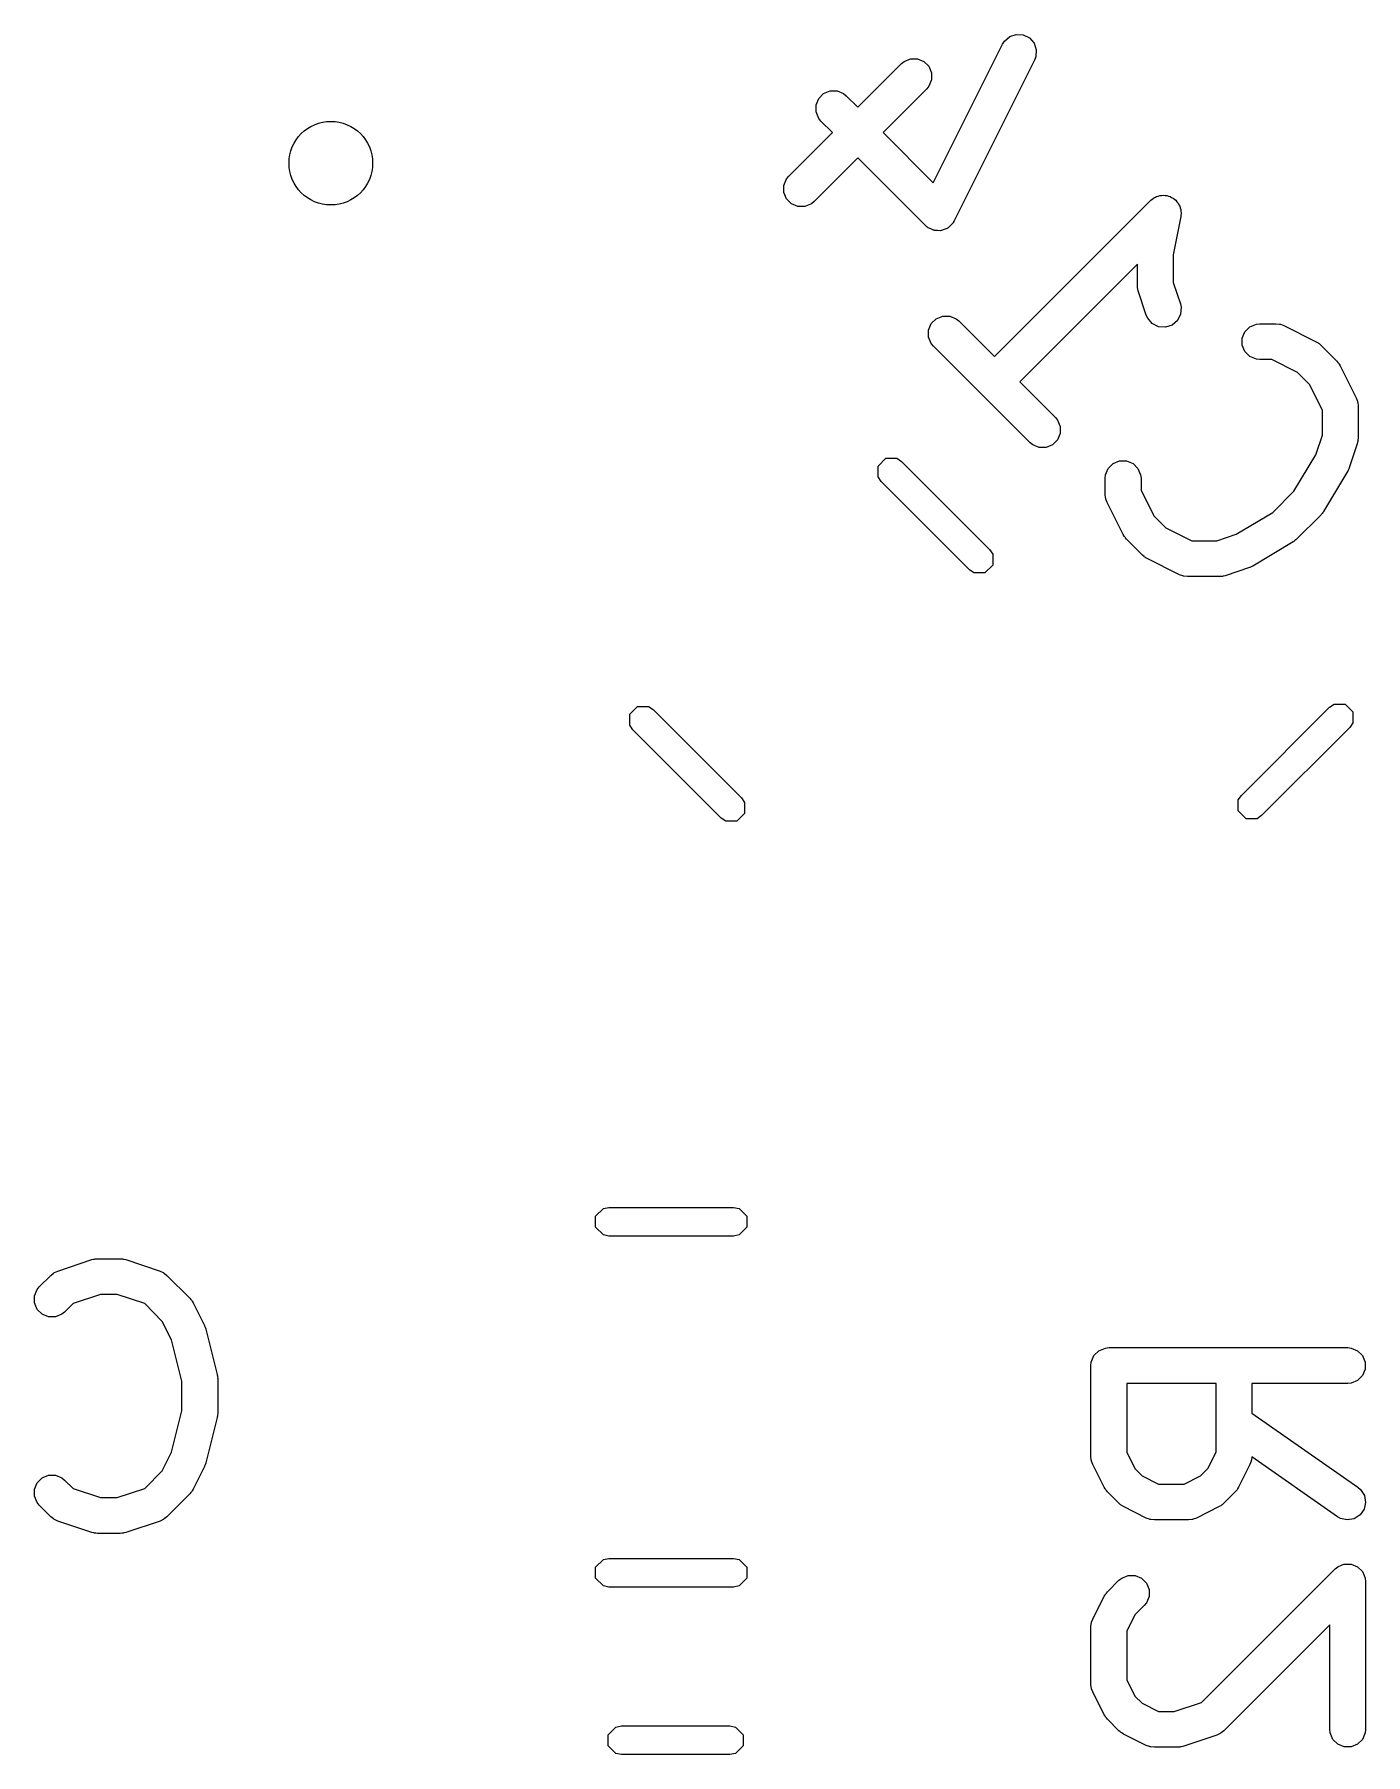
# Model space of a CAD drawing. Extents: x 4.81 to 6.74, y -4.83 to -2.9.
# Drawn here: x 5.9324 to 6.1519, y -4.1253 to -3.8417 of the extents above; entities that cross this region are included whole.
import ezdxf

# ---------------------------------------------------------------- set-up
doc = ezdxf.new("R2010")
doc.units = 0
doc.header["$MEASUREMENT"] = 0
doc.layers.add('BLACK', color=7, linetype='CONTINUOUS')

msp = doc.modelspace()

# ---------------------------------------------------------------- linework, layer by layer
at = {"layer": 'BLACK', "linetype": 'CONTINUOUS'}
for p, q in [((6.09201, -3.84333), (6.09232, -3.84284)), ((6.09232, -3.84284), (6.09319, -3.84208)), ((6.09319, -3.84208), (6.09428, -3.84172)), ((6.09428, -3.84172), (6.09543, -3.8418)), ((6.09543, -3.8418), (6.09646, -3.84231)), ((6.09646, -3.84231), (6.09722, -3.84318)), ((6.07578, -3.84617), (6.07684, -3.84573)), ((6.07684, -3.84573), (6.07799, -3.84573)), ((6.07799, -3.84573), (6.07906, -3.84617)), ((6.08059, -3.86618), (6.09201, -3.84333)), ((6.09722, -3.84318), (6.09758, -3.84428)), ((6.0975, -3.84543), (6.09729, -3.84597)), ((6.09758, -3.84428), (6.0975, -3.84543)), ((6.06814, -3.85373), (6.07533, -3.84654)), ((6.07533, -3.84654), (6.07578, -3.84617)), ((6.07906, -3.84617), (6.07987, -3.84698)), ((6.07987, -3.84698), (6.08031, -3.84805)), ((6.08031, -3.84805), (6.08031, -3.8492)), ((6.09729, -3.84597), (6.08404, -3.87248)), ((6.06171, -3.85229), (6.06252, -3.85147)), ((6.06252, -3.85147), (6.06359, -3.85103)), ((6.06359, -3.85103), (6.06474, -3.85103)), ((6.06474, -3.85103), (6.0658, -3.85147)), ((6.0658, -3.85147), (6.06625, -3.85184)), ((6.07951, -3.85071), (6.07232, -3.8579)), ((6.07987, -3.85026), (6.07951, -3.85071)), ((6.08031, -3.8492), (6.07987, -3.85026)), ((6.06127, -3.85335), (6.06171, -3.85229)), ((6.06127, -3.8545), (6.06127, -3.85335)), ((6.06625, -3.85184), (6.06814, -3.85373)), ((6.06171, -3.85557), (6.06127, -3.8545)), ((6.06207, -3.85601), (6.06171, -3.85557)), ((6.06396, -3.8579), (6.06207, -3.85601)), ((6.05677, -3.8651), (6.06396, -3.8579)), ((6.07232, -3.8579), (6.08059, -3.86618)), ((6.06814, -3.86208), (6.06095, -3.86927)), ((6.07931, -3.87325), (6.06814, -3.86208)), ((6.05596, -3.86661), (6.0564, -3.86554)), ((6.0564, -3.86554), (6.05677, -3.8651)), ((6.05596, -3.86776), (6.05596, -3.86661)), ((6.0564, -3.86882), (6.05596, -3.86776)), ((6.11687, -3.8687), (6.11714, -3.86859)), ((6.11714, -3.86859), (6.11739, -3.86843)), ((6.11739, -3.86843), (6.11767, -3.86837)), ((6.11767, -3.86837), (6.11794, -3.86826)), ((6.11794, -3.86826), (6.11823, -3.86826)), ((6.11823, -3.86826), (6.11852, -3.86821)), ((6.11852, -3.86821), (6.1188, -3.86826)), ((6.1188, -3.86826), (6.11909, -3.86826)), ((6.11909, -3.86826), (6.11936, -3.86838)), ((6.11936, -3.86838), (6.11965, -3.86843)), ((6.11965, -3.86843), (6.11989, -3.86859)), ((6.11989, -3.86859), (6.12015, -3.8687)), ((6.05722, -3.86964), (6.0564, -3.86882)), ((6.05828, -3.87008), (6.05722, -3.86964)), ((6.05944, -3.87008), (6.05828, -3.87008)), ((6.0605, -3.86964), (6.05944, -3.87008)), ((6.06095, -3.86927), (6.0605, -3.86964)), ((6.09068, -3.89482), (6.11643, -3.86907)), ((6.11643, -3.86907), (6.11687, -3.8687)), ((6.11643, -3.86907), (6.11643, -3.86907)), ((6.11643, -3.86907), (6.11643, -3.86907)), ((6.11643, -3.86907), (6.11643, -3.86907)), ((6.12015, -3.8687), (6.12036, -3.86891)), ((6.12036, -3.86891), (6.1206, -3.86907)), ((6.1206, -3.86907), (6.12076, -3.86931)), ((6.12076, -3.86931), (6.12097, -3.86952)), ((6.12097, -3.86952), (6.12108, -3.86979)), ((6.12108, -3.86979), (6.12124, -3.87003)), ((6.12124, -3.87003), (6.1213, -3.87032)), ((6.1213, -3.87032), (6.12141, -3.87058)), ((6.12141, -3.87058), (6.12141, -3.87088)), ((6.12141, -3.87088), (6.12147, -3.87116)), ((6.12147, -3.87116), (6.12141, -3.87173)), ((6.07953, -3.87343), (6.07931, -3.87325)), ((6.07959, -3.87349), (6.07953, -3.87343)), ((6.07964, -3.87352), (6.07959, -3.87349)), ((6.07976, -3.87362), (6.07964, -3.87352)), ((6.08019, -3.8738), (6.07976, -3.87362)), ((6.08062, -3.87401), (6.08019, -3.8738)), ((6.08072, -3.87402), (6.08062, -3.87401)), ((6.08082, -3.87406), (6.08072, -3.87402)), ((6.08129, -3.87406), (6.08082, -3.87406)), ((6.08177, -3.87409), (6.08129, -3.87406)), ((6.08187, -3.87406), (6.08177, -3.87409)), ((6.08197, -3.87406), (6.08187, -3.87406)), ((6.08241, -3.87387), (6.08197, -3.87406)), ((6.08286, -3.87373), (6.08241, -3.87387)), ((6.08294, -3.87366), (6.08286, -3.87373)), ((6.08304, -3.87362), (6.08294, -3.87366)), ((6.08337, -3.87328), (6.08304, -3.87362)), ((6.08373, -3.87297), (6.08337, -3.87328)), ((6.08381, -3.87284), (6.08373, -3.87297)), ((6.08385, -3.8728), (6.08381, -3.87284)), ((6.08388, -3.87273), (6.08385, -3.8728)), ((6.08404, -3.87248), (6.08388, -3.87273)), ((6.12141, -3.87174), (6.12014, -3.87808)), ((6.12141, -3.87173), (6.12141, -3.87174)), ((6.12141, -3.87174), (6.12141, -3.87174)), ((6.12141, -3.87174), (6.12141, -3.87174)), ((6.11424, -3.87961), (6.09485, -3.899)), ((6.11424, -3.88309), (6.11424, -3.87961)), ((6.12014, -3.87808), (6.12014, -3.88261)), ((6.12014, -3.88261), (6.12132, -3.88613)), ((6.11426, -3.88338), (6.11424, -3.88309)), ((6.11426, -3.88346), (6.11426, -3.88338)), ((6.11428, -3.88356), (6.11426, -3.88346)), ((6.11429, -3.88367), (6.11428, -3.88356)), ((6.11432, -3.88374), (6.11429, -3.88367)), ((6.11439, -3.88402), (6.11432, -3.88374)), ((6.11571, -3.888), (6.11439, -3.88402)), ((6.08108, -3.88859), (6.08215, -3.88815)), ((6.08215, -3.88815), (6.0833, -3.88815)), ((6.0833, -3.88815), (6.08436, -3.88859)), ((6.11595, -3.88853), (6.11571, -3.888)), ((6.12136, -3.88785), (6.12085, -3.88888)), ((6.12132, -3.88613), (6.12144, -3.8867)), ((6.12144, -3.8867), (6.12136, -3.88785)), ((6.07983, -3.89047), (6.08027, -3.8894)), ((6.07983, -3.89162), (6.07983, -3.89047)), ((6.08027, -3.8894), (6.08108, -3.88859)), ((6.08436, -3.88859), (6.08481, -3.88896)), ((6.08481, -3.88896), (6.09068, -3.89482)), ((6.1167, -3.8894), (6.11595, -3.88853)), ((6.11773, -3.88992), (6.1167, -3.8894)), ((6.11888, -3.89), (6.11773, -3.88992)), ((6.11998, -3.88963), (6.11888, -3.89)), ((6.12085, -3.88888), (6.11998, -3.88963)), ((6.13153, -3.89179), (6.13197, -3.89073)), ((6.13197, -3.89073), (6.13278, -3.88992)), ((6.13278, -3.88992), (6.13385, -3.88947)), ((6.13385, -3.88947), (6.13442, -3.88942)), ((6.13442, -3.88942), (6.13707, -3.88942)), ((6.13707, -3.88942), (6.13765, -3.88947)), ((6.13765, -3.88947), (6.13775, -3.88952)), ((6.13775, -3.88952), (6.13785, -3.88952)), ((6.13785, -3.88952), (6.13839, -3.88973)), ((6.13839, -3.88973), (6.1437, -3.89238)), ((6.08027, -3.89269), (6.07983, -3.89162)), ((6.08063, -3.89313), (6.08027, -3.89269)), ((6.09654, -3.90904), (6.08063, -3.89313)), ((6.13153, -3.89295), (6.13153, -3.89179)), ((6.13197, -3.89401), (6.13153, -3.89295)), ((6.13278, -3.89483), (6.13197, -3.89401)), ((6.1437, -3.89238), (6.14394, -3.89254)), ((6.14394, -3.89254), (6.14402, -3.89257)), ((6.14402, -3.89257), (6.1441, -3.89263)), ((6.1441, -3.89263), (6.14419, -3.89269)), ((6.14419, -3.89269), (6.14424, -3.89275)), ((6.14424, -3.89275), (6.14446, -3.89293)), ((6.14446, -3.89293), (6.14712, -3.89559)), ((6.13385, -3.89527), (6.13278, -3.89483)), ((6.13442, -3.89532), (6.13385, -3.89527)), ((6.13638, -3.89532), (6.13442, -3.89532)), ((6.14063, -3.89745), (6.13638, -3.89532)), ((6.14712, -3.89559), (6.1473, -3.89581)), ((6.1473, -3.89581), (6.14736, -3.89586)), ((6.14736, -3.89586), (6.14742, -3.89595)), ((6.14742, -3.89595), (6.14748, -3.89603)), ((6.14748, -3.89603), (6.14751, -3.8961)), ((6.14751, -3.8961), (6.14767, -3.89635)), ((6.14767, -3.89635), (6.15032, -3.90166)), ((6.09485, -3.899), (6.10072, -3.90486)), ((6.1426, -3.89942), (6.14063, -3.89745)), ((6.14473, -3.90367), (6.1426, -3.89942)), ((6.15032, -3.90166), (6.15053, -3.9022)), ((6.15053, -3.9022), (6.15053, -3.9023)), ((6.15053, -3.9023), (6.15057, -3.9024)), ((6.15057, -3.9024), (6.15063, -3.90298)), ((6.10072, -3.90486), (6.10108, -3.90531)), ((6.10108, -3.90531), (6.10153, -3.90638)), ((6.14473, -3.9078), (6.14473, -3.90367)), ((6.15063, -3.90298), (6.15063, -3.90828)), ((6.10153, -3.90753), (6.10108, -3.90859)), ((6.10153, -3.90638), (6.10153, -3.90753)), ((6.14365, -3.91101), (6.14473, -3.9078)), ((6.15063, -3.90828), (6.1506, -3.90857)), ((6.09699, -3.90941), (6.09654, -3.90904)), ((6.09805, -3.90985), (6.09699, -3.90941)), ((6.09921, -3.90985), (6.09805, -3.90985)), ((6.10027, -3.90941), (6.09921, -3.90985)), ((6.10108, -3.90859), (6.10027, -3.90941)), ((6.14003, -3.91705), (6.14365, -3.91101)), ((6.15048, -3.90921), (6.14915, -3.91319)), ((6.15055, -3.90893), (6.15048, -3.90921)), ((6.15057, -3.90885), (6.15055, -3.90893)), ((6.15059, -3.90875), (6.15057, -3.90885)), ((6.15061, -3.90865), (6.15059, -3.90875)), ((6.1506, -3.90857), (6.15061, -3.90865)), ((6.07148, -3.91288), (6.07276, -3.9116)), ((6.07148, -3.91469), (6.07148, -3.91288)), ((6.07276, -3.9116), (6.07456, -3.9116)), ((6.07456, -3.9116), (6.07533, -3.91211)), ((6.07533, -3.91211), (6.08988, -3.92666)), ((6.10899, -3.91433), (6.10943, -3.91327)), ((6.10943, -3.91327), (6.11025, -3.91245)), ((6.11025, -3.91245), (6.11131, -3.91201)), ((6.11131, -3.91201), (6.11246, -3.91201)), ((6.11246, -3.91201), (6.11353, -3.91245)), ((6.11353, -3.91245), (6.11434, -3.91327)), ((6.11434, -3.91327), (6.11478, -3.91433)), ((6.14889, -3.91377), (6.14491, -3.9204)), ((6.1489, -3.91373), (6.14889, -3.91377)), ((6.14892, -3.91372), (6.1489, -3.91373)), ((6.14902, -3.91348), (6.14892, -3.91372)), ((6.14913, -3.91325), (6.14902, -3.91348)), ((6.14914, -3.91323), (6.14913, -3.91325)), ((6.14915, -3.91319), (6.14914, -3.91323)), ((6.07199, -3.91545), (6.07148, -3.91469)), ((6.08654, -3.93), (6.07199, -3.91545)), ((6.10893, -3.91491), (6.10899, -3.91433)), ((6.10893, -3.91756), (6.10893, -3.91491)), ((6.11478, -3.91433), (6.11484, -3.91491)), ((6.11484, -3.91491), (6.11484, -3.91686)), ((6.10899, -3.91813), (6.10893, -3.91756)), ((6.10903, -3.91823), (6.10899, -3.91813)), ((6.10904, -3.91834), (6.10903, -3.91823)), ((6.10925, -3.91888), (6.10904, -3.91834)), ((6.1119, -3.92418), (6.10925, -3.91888)), ((6.11484, -3.91686), (6.11696, -3.92111)), ((6.13657, -3.92052), (6.14003, -3.91705)), ((6.11696, -3.92111), (6.11894, -3.92309)), ((6.13053, -3.92414), (6.13657, -3.92052)), ((6.14446, -3.92097), (6.14049, -3.92495)), ((6.14453, -3.92089), (6.14446, -3.92097)), ((6.14456, -3.92087), (6.14453, -3.92089)), ((6.14469, -3.92069), (6.14456, -3.92087)), ((6.14483, -3.92052), (6.14469, -3.92069)), ((6.14485, -3.92048), (6.14483, -3.92052)), ((6.14491, -3.9204), (6.14485, -3.92048)), ((6.11205, -3.92443), (6.1119, -3.92418)), ((6.11208, -3.9245), (6.11205, -3.92443)), ((6.11215, -3.92458), (6.11208, -3.9245)), ((6.1122, -3.92467), (6.11215, -3.92458)), ((6.11226, -3.92472), (6.1122, -3.92467)), ((6.11245, -3.92495), (6.11226, -3.92472)), ((6.1151, -3.9276), (6.11245, -3.92495)), ((6.11894, -3.92309), (6.12319, -3.92521)), ((6.12319, -3.92521), (6.12731, -3.92521)), ((6.12731, -3.92521), (6.13053, -3.92414)), ((6.14004, -3.92532), (6.14, -3.92533)), ((6.14021, -3.92518), (6.14004, -3.92532)), ((6.14038, -3.92505), (6.14021, -3.92518)), ((6.14041, -3.92501), (6.14038, -3.92505)), ((6.14049, -3.92495), (6.14041, -3.92501)), ((6.08988, -3.92666), (6.09039, -3.92742)), ((6.09039, -3.92742), (6.09039, -3.92923)), ((6.11533, -3.92779), (6.1151, -3.9276)), ((6.11538, -3.92784), (6.11533, -3.92779)), ((6.11547, -3.9279), (6.11538, -3.92784)), ((6.11555, -3.92797), (6.11547, -3.9279)), ((6.11562, -3.928), (6.11555, -3.92797)), ((6.11587, -3.92815), (6.11562, -3.928)), ((6.12117, -3.9308), (6.11587, -3.92815)), ((6.13992, -3.92539), (6.13329, -3.92937)), ((6.14, -3.92533), (6.13992, -3.92539)), ((6.0873, -3.93051), (6.08654, -3.93)), ((6.08911, -3.93051), (6.0873, -3.93051)), ((6.09039, -3.92923), (6.08911, -3.93051)), ((6.12171, -3.93101), (6.12117, -3.9308)), ((6.12873, -3.93096), (6.12844, -3.93103)), ((6.1327, -3.92964), (6.12873, -3.93096)), ((6.13275, -3.92962), (6.1327, -3.92964)), ((6.13277, -3.92962), (6.13275, -3.92962)), ((6.133, -3.92951), (6.13277, -3.92962)), ((6.13323, -3.9294), (6.133, -3.92951)), ((6.13325, -3.92939), (6.13323, -3.9294)), ((6.13329, -3.92937), (6.13325, -3.92939)), ((6.12182, -3.93102), (6.12171, -3.93101)), ((6.12192, -3.93106), (6.12182, -3.93102)), ((6.12249, -3.93112), (6.12192, -3.93106)), ((6.12779, -3.93112), (6.12249, -3.93112)), ((6.12809, -3.93109), (6.12779, -3.93112)), ((6.12816, -3.93109), (6.12809, -3.93109)), ((6.12827, -3.93107), (6.12816, -3.93109)), ((6.12837, -3.93106), (6.12827, -3.93107)), ((6.12844, -3.93103), (6.12837, -3.93106)), ((6.03055, -3.9538), (6.03183, -3.95252)), ((6.03183, -3.95252), (6.03364, -3.95252)), ((6.03364, -3.95252), (6.03441, -3.95304)), ((6.03441, -3.95304), (6.04895, -3.96758)), ((6.13138, -3.96718), (6.14593, -3.95263)), ((6.14593, -3.95263), (6.14669, -3.95212)), ((6.14669, -3.95212), (6.1485, -3.95212)), ((6.1485, -3.95212), (6.14978, -3.9534)), ((6.14978, -3.9534), (6.14978, -3.9552)), ((6.03055, -3.95561), (6.03055, -3.9538)), ((6.03107, -3.95638), (6.03055, -3.95561)), ((6.04561, -3.97092), (6.03107, -3.95638)), ((6.14927, -3.95597), (6.13472, -3.97052)), ((6.14978, -3.9552), (6.14927, -3.95597)), ((6.04895, -3.96758), (6.04946, -3.96835)), ((6.13087, -3.96794), (6.13138, -3.96718)), ((6.04946, -3.97016), (6.04819, -3.97143)), ((6.04946, -3.96835), (6.04946, -3.97016)), ((6.13087, -3.96975), (6.13087, -3.96794)), ((6.13215, -3.97103), (6.13087, -3.96975)), ((6.13472, -3.97052), (6.13396, -3.97103)), ((6.04638, -3.97143), (6.04561, -3.97092)), ((6.04819, -3.97143), (6.04638, -3.97143)), ((6.13396, -3.97103), (6.13215, -3.97103)), ((6.02493, -4.03657), (6.02621, -4.03529)), ((6.02621, -4.03529), (6.02711, -4.03511)), ((6.02711, -4.03511), (6.04768, -4.03511)), ((6.04768, -4.03511), (6.04859, -4.03529)), ((6.04859, -4.03529), (6.04987, -4.03657)), ((6.02493, -4.03838), (6.02493, -4.03657)), ((6.02621, -4.03966), (6.02493, -4.03838)), ((6.04987, -4.03838), (6.04859, -4.03966)), ((6.04987, -4.03657), (6.04987, -4.03838)), ((6.02711, -4.03984), (6.02621, -4.03966)), ((6.04768, -4.03984), (6.02711, -4.03984)), ((6.04859, -4.03966), (6.04768, -4.03984)), ((5.93625, -4.04561), (5.94187, -4.04373)), ((5.94187, -4.04373), (5.94216, -4.04367)), ((5.94216, -4.04367), (5.94223, -4.04364)), ((5.94223, -4.04364), (5.94234, -4.04363)), ((5.94234, -4.04363), (5.94244, -4.04361)), ((5.94244, -4.04361), (5.94252, -4.04361)), ((5.94252, -4.04361), (5.94281, -4.04358)), ((5.94281, -4.04358), (5.94656, -4.04358)), ((5.94656, -4.04358), (5.94685, -4.04361)), ((5.94685, -4.04361), (5.94693, -4.04361)), ((5.94693, -4.04361), (5.94703, -4.04363)), ((5.94703, -4.04363), (5.94713, -4.04364)), ((5.94713, -4.04364), (5.94721, -4.04367)), ((5.94721, -4.04367), (5.94749, -4.04373)), ((5.94749, -4.04373), (5.95312, -4.04561)), ((5.93322, -4.0482), (5.9351, -4.04632)), ((5.9351, -4.04632), (5.93554, -4.04596)), ((5.93554, -4.04596), (5.93564, -4.04592)), ((5.93564, -4.04592), (5.93572, -4.04585)), ((5.93572, -4.04585), (5.93625, -4.04561)), ((5.95312, -4.04561), (5.95364, -4.04585)), ((5.95364, -4.04585), (5.95372, -4.04592)), ((5.95372, -4.04592), (5.95382, -4.04596)), ((5.95382, -4.04596), (5.95427, -4.04632)), ((5.95427, -4.04632), (5.95802, -4.05007)), ((5.93241, -4.04971), (5.93285, -4.04865)), ((5.93241, -4.05086), (5.93241, -4.04971)), ((5.93285, -4.04865), (5.93322, -4.0482)), ((5.94329, -4.04949), (5.93878, -4.05099)), ((5.94608, -4.04949), (5.94329, -4.04949)), ((5.95059, -4.05099), (5.94608, -4.04949)), ((5.95802, -4.05007), (5.95821, -4.0503)), ((5.93285, -4.05193), (5.93241, -4.05086)), ((5.93367, -4.05274), (5.93285, -4.05193)), ((5.93473, -4.05318), (5.93367, -4.05274)), ((5.93695, -4.05274), (5.93589, -4.05318)), ((5.9374, -4.05237), (5.93695, -4.05274)), ((5.93878, -4.05099), (5.9374, -4.05237)), ((5.9535, -4.05391), (5.95059, -4.05099)), ((5.95821, -4.0503), (5.95826, -4.05035)), ((5.95826, -4.05035), (5.95832, -4.05044)), ((5.95832, -4.05044), (5.95839, -4.05052)), ((5.95839, -4.05052), (5.95842, -4.05059)), ((5.95842, -4.05059), (5.95857, -4.05084)), ((5.95857, -4.05084), (5.96045, -4.05459)), ((5.93589, -4.05318), (5.93473, -4.05318)), ((5.95502, -4.05694), (5.9535, -4.05391)), ((5.96045, -4.05459), (5.96046, -4.05463)), ((5.96046, -4.05463), (5.96048, -4.05465)), ((5.96048, -4.05465), (5.96056, -4.05489)), ((5.96056, -4.05489), (5.96065, -4.05513)), ((5.96065, -4.05513), (5.96066, -4.05515)), ((5.96066, -4.05515), (5.96067, -4.05519)), ((5.96067, -4.05519), (5.96255, -4.06269)), ((5.95673, -4.06377), (5.95502, -4.05694)), ((6.1079, -4.05874), (6.10896, -4.0583)), ((6.10896, -4.0583), (6.10954, -4.05824)), ((6.10954, -4.05824), (6.14891, -4.05824)), ((6.14891, -4.05824), (6.14948, -4.0583)), ((6.14948, -4.0583), (6.15055, -4.05874)), ((6.10658, -4.06119), (6.10664, -4.06062)), ((6.10658, -4.07619), (6.10658, -4.06119)), ((6.10664, -4.06062), (6.10708, -4.05955)), ((6.10708, -4.05955), (6.1079, -4.05874)), ((6.15055, -4.05874), (6.15136, -4.05955)), ((6.15136, -4.05955), (6.1518, -4.06062)), ((6.1518, -4.06062), (6.1518, -4.06177)), ((5.95673, -4.06867), (5.95673, -4.06377)), ((5.96255, -4.06269), (5.96256, -4.06279)), ((5.96256, -4.06279), (5.96258, -4.06283)), ((5.96258, -4.06283), (5.9626, -4.06305)), ((5.9626, -4.06305), (5.96263, -4.06327)), ((5.96263, -4.06327), (5.96262, -4.06331)), ((5.96262, -4.06331), (5.96263, -4.06341)), ((5.96263, -4.06341), (5.96263, -4.06903)), ((6.12721, -4.06415), (6.11249, -4.06415)), ((6.11249, -4.06415), (6.11249, -4.07549)), ((6.12721, -4.07549), (6.12721, -4.06415)), ((6.14891, -4.06415), (6.13311, -4.06415)), ((6.13311, -4.06415), (6.13311, -4.06903)), ((6.14948, -4.06409), (6.14891, -4.06415)), ((6.15055, -4.06365), (6.14948, -4.06409)), ((6.15136, -4.06283), (6.15055, -4.06365)), ((6.1518, -4.06177), (6.15136, -4.06283)), ((5.95502, -4.0755), (5.95673, -4.06867)), ((5.96255, -4.06975), (5.96067, -4.07725)), ((5.96256, -4.06965), (5.96255, -4.06975)), ((5.96258, -4.06961), (5.96256, -4.06965)), ((5.9626, -4.06939), (5.96258, -4.06961)), ((5.96263, -4.06918), (5.9626, -4.06939)), ((5.96263, -4.06903), (5.96262, -4.06913)), ((5.96262, -4.06913), (5.96263, -4.06918)), ((6.13311, -4.06903), (6.1506, -4.08127)), ((5.9535, -4.07853), (5.95502, -4.0755)), ((6.11249, -4.07549), (6.11384, -4.07819)), ((6.12586, -4.07819), (6.12721, -4.07549)), ((5.96045, -4.07785), (5.95857, -4.0816)), ((5.96046, -4.07781), (5.96045, -4.07785)), ((5.96048, -4.07779), (5.96046, -4.07781)), ((5.96056, -4.07755), (5.96048, -4.07779)), ((5.96065, -4.07731), (5.96056, -4.07755)), ((5.96066, -4.07729), (5.96065, -4.07731)), ((5.96067, -4.07725), (5.96066, -4.07729)), ((6.10664, -4.07677), (6.10658, -4.07619)), ((6.10668, -4.07687), (6.10664, -4.07677)), ((6.10669, -4.07697), (6.10668, -4.07687)), ((6.1069, -4.07751), (6.10669, -4.07697)), ((6.10877, -4.08126), (6.1069, -4.07751)), ((6.11384, -4.07819), (6.11503, -4.07939)), ((6.12466, -4.07939), (6.12586, -4.07819)), ((6.1328, -4.07751), (6.13092, -4.08126)), ((6.13301, -4.07697), (6.1328, -4.07751)), ((6.13305, -4.07677), (6.13301, -4.07687)), ((6.13301, -4.07687), (6.13301, -4.07697)), ((6.13311, -4.07624), (6.13305, -4.07677)), ((6.14721, -4.08611), (6.13311, -4.07624)), ((5.93241, -4.08158), (5.93285, -4.08052)), ((5.93285, -4.08052), (5.93367, -4.0797)), ((5.93367, -4.0797), (5.93473, -4.07926)), ((5.93473, -4.07926), (5.93589, -4.07926)), ((5.93589, -4.07926), (5.93695, -4.0797)), ((5.93695, -4.0797), (5.9374, -4.08007)), ((5.9374, -4.08007), (5.93878, -4.08145)), ((5.95059, -4.08145), (5.9535, -4.07853)), ((6.10893, -4.08151), (6.10877, -4.08126)), ((6.11503, -4.07939), (6.11773, -4.08074)), ((6.11773, -4.08074), (6.12196, -4.08074)), ((6.12196, -4.08074), (6.12466, -4.07939)), ((6.13092, -4.08126), (6.13077, -4.08151)), ((6.1506, -4.08127), (6.15104, -4.08165)), ((5.93241, -4.08273), (5.93241, -4.08158)), ((5.93285, -4.0838), (5.93241, -4.08273)), ((5.93322, -4.08424), (5.93285, -4.0838)), ((5.93878, -4.08145), (5.94329, -4.08295)), ((5.94329, -4.08295), (5.94608, -4.08295)), ((5.94608, -4.08295), (5.95059, -4.08145)), ((5.95802, -4.08237), (5.95427, -4.08612)), ((5.95821, -4.08214), (5.95802, -4.08237)), ((5.95826, -4.08209), (5.95821, -4.08214)), ((5.95832, -4.082), (5.95826, -4.08209)), ((5.95839, -4.08192), (5.95832, -4.082)), ((5.95842, -4.08185), (5.95839, -4.08192)), ((5.95857, -4.0816), (5.95842, -4.08185)), ((6.10896, -4.08158), (6.10893, -4.08151)), ((6.10902, -4.08166), (6.10896, -4.08158)), ((6.10908, -4.08175), (6.10902, -4.08166)), ((6.10914, -4.0818), (6.10908, -4.08175)), ((6.10932, -4.08203), (6.10914, -4.0818)), ((6.1112, -4.0839), (6.10932, -4.08203)), ((6.11142, -4.08409), (6.1112, -4.0839)), ((6.11148, -4.08415), (6.11142, -4.08409)), ((6.12827, -4.08409), (6.12822, -4.08415)), ((6.1285, -4.0839), (6.12827, -4.08409)), ((6.13037, -4.08203), (6.1285, -4.0839)), ((6.13056, -4.0818), (6.13037, -4.08203)), ((6.13062, -4.08175), (6.13056, -4.0818)), ((6.13067, -4.08166), (6.13062, -4.08175)), ((6.13074, -4.08158), (6.13067, -4.08166)), ((6.13077, -4.08151), (6.13074, -4.08158)), ((6.15104, -4.08165), (6.15166, -4.08262)), ((6.15186, -4.08375), (6.15161, -4.08488)), ((6.15166, -4.08262), (6.15186, -4.08375)), ((5.9351, -4.08612), (5.93322, -4.08424)), ((5.93554, -4.08649), (5.9351, -4.08612)), ((5.93564, -4.08653), (5.93554, -4.08649)), ((5.93572, -4.0866), (5.93564, -4.08653)), ((5.93625, -4.08683), (5.93572, -4.0866)), ((5.94187, -4.08871), (5.93625, -4.08683)), ((5.95312, -4.08683), (5.94749, -4.08871)), ((5.95364, -4.0866), (5.95312, -4.08683)), ((5.95372, -4.08653), (5.95364, -4.0866)), ((5.95382, -4.08649), (5.95372, -4.08653)), ((5.95427, -4.08612), (5.95382, -4.08649)), ((6.11156, -4.0842), (6.11148, -4.08415)), ((6.11165, -4.08427), (6.11156, -4.0842)), ((6.11172, -4.0843), (6.11165, -4.08427)), ((6.11197, -4.08446), (6.11172, -4.0843)), ((6.11571, -4.08633), (6.11197, -4.08446)), ((6.11626, -4.08654), (6.11571, -4.08633)), ((6.11636, -4.08655), (6.11626, -4.08654)), ((6.11646, -4.08659), (6.11636, -4.08655)), ((6.11704, -4.08664), (6.11646, -4.08659)), ((6.12266, -4.08664), (6.11704, -4.08664)), ((6.12324, -4.08659), (6.12266, -4.08664)), ((6.12333, -4.08655), (6.12324, -4.08659)), ((6.12344, -4.08654), (6.12333, -4.08655)), ((6.12398, -4.08633), (6.12344, -4.08654)), ((6.12773, -4.08446), (6.12398, -4.08633)), ((6.12798, -4.0843), (6.12773, -4.08446)), ((6.12805, -4.08427), (6.12798, -4.0843)), ((6.12813, -4.0842), (6.12805, -4.08427)), ((6.12822, -4.08415), (6.12813, -4.0842)), ((6.14772, -4.08639), (6.14721, -4.08611)), ((6.14884, -4.08664), (6.14772, -4.08639)), ((6.14998, -4.08644), (6.14884, -4.08664)), ((6.15095, -4.08582), (6.14998, -4.08644)), ((6.15161, -4.08488), (6.15095, -4.08582)), ((5.94216, -4.08877), (5.94187, -4.08871)), ((5.94223, -4.0888), (5.94216, -4.08877)), ((5.94234, -4.08881), (5.94223, -4.0888)), ((5.94244, -4.08884), (5.94234, -4.08881)), ((5.94252, -4.08883), (5.94244, -4.08884)), ((5.94281, -4.08886), (5.94252, -4.08883)), ((5.94656, -4.08886), (5.94281, -4.08886)), ((5.94685, -4.08883), (5.94656, -4.08886)), ((5.94693, -4.08884), (5.94685, -4.08883)), ((5.94703, -4.08881), (5.94693, -4.08884)), ((5.94713, -4.0888), (5.94703, -4.08881)), ((5.94721, -4.08877), (5.94713, -4.0888)), ((5.94749, -4.08871), (5.94721, -4.08877)), ((6.02493, -4.09444), (6.02621, -4.09316)), ((6.02493, -4.09625), (6.02493, -4.09444)), ((6.02621, -4.09316), (6.02711, -4.09299)), ((6.02711, -4.09299), (6.04768, -4.09299)), ((6.04768, -4.09299), (6.04859, -4.09316)), ((6.04859, -4.09316), (6.04987, -4.09444)), ((6.04987, -4.09444), (6.04987, -4.09625)), ((6.12481, -4.11673), (6.14682, -4.09473)), ((6.14682, -4.09473), (6.14727, -4.09436)), ((6.14727, -4.09436), (6.14802, -4.09405)), ((6.14802, -4.09405), (6.14833, -4.09392)), ((6.14833, -4.09392), (6.14948, -4.09392)), ((6.14948, -4.09392), (6.15055, -4.09436)), ((6.15055, -4.09436), (6.15136, -4.09517)), ((6.15136, -4.09517), (6.15162, -4.09579)), ((6.02621, -4.09753), (6.02493, -4.09625)), ((6.02711, -4.09771), (6.02621, -4.09753)), ((6.04768, -4.09771), (6.02711, -4.09771)), ((6.04859, -4.09753), (6.04768, -4.09771)), ((6.04987, -4.09625), (6.04859, -4.09753)), ((6.10932, -4.09848), (6.1112, -4.0966)), ((6.1112, -4.0966), (6.11165, -4.09623)), ((6.11165, -4.09623), (6.11271, -4.09579)), ((6.11271, -4.09579), (6.11386, -4.09579)), ((6.11386, -4.09579), (6.11493, -4.09623)), ((6.11493, -4.09623), (6.11574, -4.09705)), ((6.11574, -4.09705), (6.11618, -4.09811)), ((6.11618, -4.09811), (6.11618, -4.09926)), ((6.15162, -4.09579), (6.1518, -4.09624)), ((6.1518, -4.09624), (6.15186, -4.09681)), ((6.15186, -4.09681), (6.15186, -4.12119)), ((6.1069, -4.10299), (6.10877, -4.09924)), ((6.10877, -4.09924), (6.10893, -4.09899)), ((6.10893, -4.09899), (6.10896, -4.09892)), ((6.10896, -4.09892), (6.10902, -4.09884)), ((6.10902, -4.09884), (6.10908, -4.09875)), ((6.10908, -4.09875), (6.10914, -4.0987)), ((6.10914, -4.0987), (6.10932, -4.09848)), ((6.11537, -4.10078), (6.11384, -4.10231)), ((6.11574, -4.10033), (6.11537, -4.10078)), ((6.11618, -4.09926), (6.11574, -4.10033)), ((6.10658, -4.10431), (6.10664, -4.10374)), ((6.10664, -4.10374), (6.10668, -4.10364)), ((6.10668, -4.10364), (6.10669, -4.10353)), ((6.10669, -4.10353), (6.1069, -4.10299)), ((6.11384, -4.10231), (6.11249, -4.10501)), ((6.14595, -4.10394), (6.1285, -4.1214)), ((6.14595, -4.12119), (6.14595, -4.10394)), ((6.10658, -4.11369), (6.10658, -4.10431)), ((6.11249, -4.10501), (6.11249, -4.11299)), ((6.10664, -4.11426), (6.10658, -4.11369)), ((6.10668, -4.11436), (6.10664, -4.11426)), ((6.10669, -4.11447), (6.10668, -4.11436)), ((6.1069, -4.11501), (6.10669, -4.11447)), ((6.10877, -4.11876), (6.1069, -4.11501)), ((6.11249, -4.11299), (6.11384, -4.11569)), ((6.11384, -4.11569), (6.11503, -4.11688)), ((6.11503, -4.11688), (6.11773, -4.11823)), ((6.12031, -4.11823), (6.12481, -4.11673)), ((6.027, -4.12207), (6.02828, -4.12079)), ((6.02828, -4.12079), (6.02919, -4.12061)), ((6.02919, -4.12061), (6.04707, -4.12061)), ((6.04707, -4.12061), (6.04797, -4.12079)), ((6.04797, -4.12079), (6.04925, -4.12207)), ((6.10893, -4.119), (6.10877, -4.11876)), ((6.10896, -4.11908), (6.10893, -4.119)), ((6.10902, -4.11916), (6.10896, -4.11908)), ((6.10908, -4.11925), (6.10902, -4.11916)), ((6.10914, -4.1193), (6.10908, -4.11925)), ((6.10932, -4.11952), (6.10914, -4.1193)), ((6.1112, -4.1214), (6.10932, -4.11952)), ((6.11773, -4.11823), (6.12031, -4.11823)), ((6.027, -4.12388), (6.027, -4.12207)), ((6.04925, -4.12207), (6.04925, -4.12388)), ((6.11142, -4.12158), (6.1112, -4.1214)), ((6.11148, -4.12164), (6.11142, -4.12158)), ((6.11156, -4.1217), (6.11148, -4.12164)), ((6.11165, -4.12177), (6.11156, -4.1217)), ((6.11172, -4.1218), (6.11165, -4.12177)), ((6.11197, -4.12195), (6.11172, -4.1218)), ((6.11571, -4.12383), (6.11197, -4.12195)), ((6.11626, -4.12403), (6.11571, -4.12383)), ((6.12734, -4.12211), (6.12172, -4.12399)), ((6.12787, -4.12188), (6.12734, -4.12211)), ((6.12795, -4.12181), (6.12787, -4.12188)), ((6.12805, -4.12177), (6.12795, -4.12181)), ((6.1285, -4.1214), (6.12805, -4.12177)), ((6.14601, -4.12176), (6.14595, -4.12119)), ((6.14645, -4.12283), (6.14601, -4.12176)), ((6.14727, -4.12364), (6.14645, -4.12283)), ((6.14833, -4.12408), (6.14727, -4.12364)), ((6.15055, -4.12364), (6.14948, -4.12408)), ((6.15136, -4.12283), (6.15055, -4.12364)), ((6.1518, -4.12176), (6.15136, -4.12283)), ((6.15186, -4.12119), (6.1518, -4.12176)), ((6.02828, -4.12516), (6.027, -4.12388)), ((6.02919, -4.12534), (6.02828, -4.12516)), ((6.04707, -4.12534), (6.02919, -4.12534)), ((6.04797, -4.12516), (6.04707, -4.12534)), ((6.04925, -4.12388), (6.04797, -4.12516)), ((6.11636, -4.12404), (6.11626, -4.12403)), ((6.11646, -4.12408), (6.11636, -4.12404)), ((6.11704, -4.12414), (6.11646, -4.12408)), ((6.12078, -4.12414), (6.11704, -4.12414)), ((6.12108, -4.12411), (6.12078, -4.12414)), ((6.12115, -4.12412), (6.12108, -4.12411)), ((6.12126, -4.12409), (6.12115, -4.12412)), ((6.12136, -4.12408), (6.12126, -4.12409)), ((6.12143, -4.12405), (6.12136, -4.12408)), ((6.12172, -4.12399), (6.12143, -4.12405)), ((6.14948, -4.12408), (6.14833, -4.12408))]:
    msp.add_line(p, q, dxfattribs=at)
at = {"layer": 'BLACK'}
msp.add_circle((5.98128, -3.86295), 0.00689, dxfattribs=at)
msp.add_circle((5.98128, -3.86295), 0.00689, dxfattribs=at)

doc.saveas('drawing.dxf')
